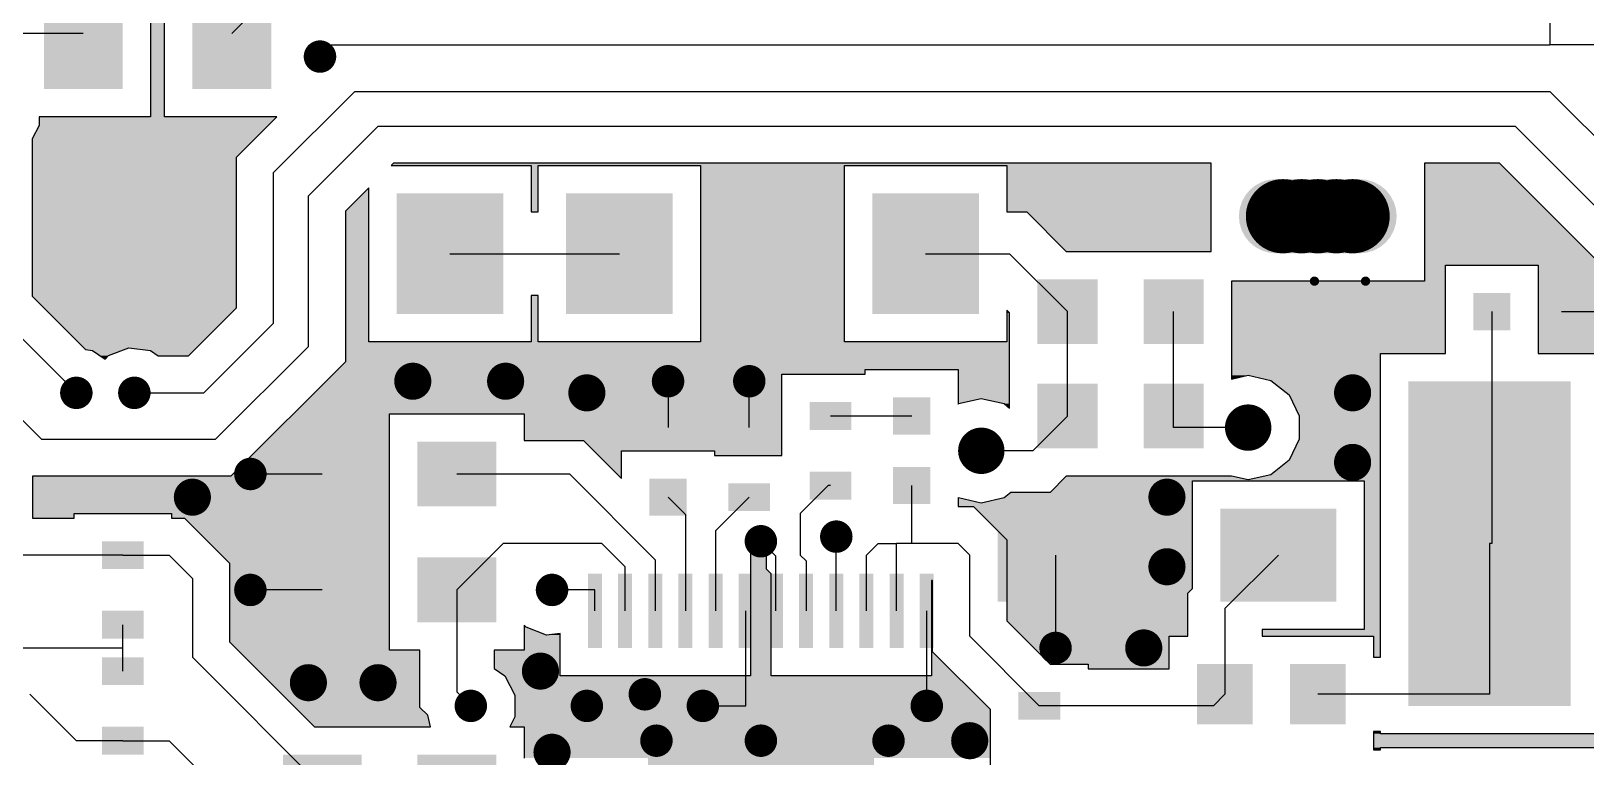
# Model space of a CAD drawing. Extents: x 295 to 953, y 10 to 290.
# Drawn here: x 676.3 to 731.6, y 130.6 to 156.4 of the extents above; entities that cross this region are included whole.
import ezdxf

# ---------------------------------------------------------------- set-up
doc = ezdxf.new("R2010")
doc.units = 0
doc.header["$LTSCALE"] = 5
doc.header["$MEASUREMENT"] = 0
doc.layers.get('0').update_dxf_attribs({"linetype": 'CONTINUOUS', "lineweight": 25})
doc.layers.add('16_COMP_GBR', color=1, linetype='CONTINUOUS')

msp = doc.modelspace()

# ---------------------------------------------------------------- linework, layer by layer
for points, const_width in [([(686.276, 155.538, 1), (686.854, 155.538, 1)], 0.577), ([(720.143, 149.858, 1), (721.463, 149.858, 1)], 1.32), ([(720.803, 149.858, 1), (722.123, 149.858, 1)], 1.32), ([(721.38, 149.858, 1), (722.7, 149.858, 1)], 1.32), ([(722.04, 149.858, 1), (723.36, 149.858, 1)], 1.32), ([(722.618, 149.858, 1), (723.938, 149.858, 1)], 1.32), ([(721.84, 147.548, 1), (722.005, 147.548, 1)], 0.165), ([(723.655, 147.548, 1), (723.82, 147.548, 1)], 0.165), ([(689.535, 143.988, 1), (690.195, 143.988, 1)], 0.66), ([(692.835, 143.988, 1), (693.495, 143.988, 1)], 0.66), ([(698.651, 143.988, 1), (699.229, 143.988, 1)], 0.577), ([(701.539, 143.988, 1), (702.116, 143.988, 1)], 0.577), ([(677.614, 143.575, 1), (678.191, 143.575, 1)], 0.577), ([(679.676, 143.575, 1), (680.254, 143.575, 1)], 0.577), ([(695.723, 143.575, 1), (696.383, 143.575, 1)], 0.66), ([(722.948, 143.575, 1), (723.608, 143.575, 1)], 0.66), ([(719.153, 142.338, 1), (719.978, 142.338, 1)], 0.825), ([(709.665, 141.513, 1), (710.49, 141.513, 1)], 0.825), ([(722.948, 141.1, 1), (723.608, 141.1, 1)], 0.66), ([(683.801, 140.688, 1), (684.379, 140.688, 1)], 0.577), ([(681.698, 139.863, 1), (682.358, 139.863, 1)], 0.66), ([(716.348, 139.863, 1), (717.008, 139.863, 1)], 0.66), ([(701.951, 138.295, 1), (702.529, 138.295, 1)], 0.577), ([(704.633, 138.46, 1), (705.21, 138.46, 1)], 0.577), ([(716.348, 137.388, 1), (717.008, 137.388, 1)], 0.66), ([(683.801, 136.563, 1), (684.379, 136.563, 1)], 0.577), ([(694.526, 136.563, 1), (695.104, 136.563, 1)], 0.577), ([(712.429, 134.5, 1), (713.006, 134.5, 1)], 0.577), ([(715.523, 134.5, 1), (716.183, 134.5, 1)], 0.66), ([(694.073, 133.675, 1), (694.733, 133.675, 1)], 0.66), ([(685.823, 133.263, 1), (686.483, 133.263, 1)], 0.66), ([(688.298, 133.263, 1), (688.958, 133.263, 1)], 0.66), ([(697.826, 132.85, 1), (698.404, 132.85, 1)], 0.577), ([(691.639, 132.438, 1), (692.216, 132.438, 1)], 0.577), ([(695.764, 132.438, 1), (696.341, 132.438, 1)], 0.577), ([(699.889, 132.438, 1), (700.466, 132.438, 1)], 0.577), ([(707.85, 132.438, 1), (708.428, 132.438, 1)], 0.577), ([(698.239, 131.2, 1), (698.816, 131.2, 1)], 0.577), ([(701.951, 131.2, 1), (702.529, 131.2, 1)], 0.577), ([(706.489, 131.2, 1), (707.066, 131.2, 1)], 0.577), ([(709.335, 131.2, 1), (709.995, 131.2, 1)], 0.66), ([(694.485, 130.788, 1), (695.145, 130.788, 1)], 0.66)]:
    msp.add_lwpolyline(points, format="xyb", close=True, dxfattribs=dict(const_width=const_width))
for points in [[(679.553, 158.343), (679.553, 154.383), (676.748, 158.343), (676.748, 154.383)], [(684.833, 158.343), (684.833, 154.383), (682.028, 158.343), (682.028, 154.383)], [(682.193, 150.67), (682.193, 146.38), (678.398, 150.67), (678.398, 146.38)], [(693.083, 150.67), (693.083, 146.38), (689.288, 150.67), (689.288, 146.38)], [(699.105, 150.67), (699.105, 146.38), (695.31, 150.67), (695.31, 146.38)], [(709.995, 150.67), (709.995, 146.38), (706.2, 150.67), (706.2, 146.38)], [(714.21, 147.615), (714.21, 145.31), (712.073, 147.615), (712.073, 145.31)], [(717.982, 147.615), (717.982, 145.31), (715.845, 147.615), (715.845, 145.31)], [(728.888, 147.123), (728.888, 145.803), (727.568, 147.123), (727.568, 145.803)], [(731.363, 147.123), (731.363, 145.803), (730.043, 147.123), (730.043, 145.803)], [(714.21, 143.903), (714.21, 141.597), (712.073, 143.903), (712.073, 141.597)], [(717.982, 143.903), (717.982, 141.597), (715.845, 143.903), (715.845, 141.597)], [(731.033, 143.988), (731.033, 132.438), (725.258, 143.988), (725.258, 132.438)], [(705.458, 143.245), (705.458, 142.255), (703.973, 143.245), (703.973, 142.255)], [(708.263, 143.41), (708.263, 142.09), (706.943, 143.41), (706.943, 142.09)], [(699.6, 142.998), (699.6, 141.678), (698.28, 142.998), (698.28, 141.678)], [(702.57, 142.833), (702.57, 141.843), (701.085, 142.833), (701.085, 141.843)], [(688.05, 141.843), (688.05, 139.533), (685.245, 141.843), (685.245, 139.533)], [(692.835, 141.843), (692.835, 139.533), (690.03, 141.843), (690.03, 139.533)], [(699.6, 140.523), (699.6, 139.203), (698.28, 140.523), (698.28, 139.203)], [(705.458, 140.77), (705.458, 139.78), (703.973, 140.77), (703.973, 139.78)], [(708.263, 140.935), (708.263, 139.615), (706.943, 140.935), (706.943, 139.615)], [(702.57, 140.358), (702.57, 139.368), (701.085, 140.358), (701.085, 139.368)], [(714.78, 139.45), (714.78, 136.15), (710.655, 139.45), (710.655, 136.15)], [(722.7, 139.45), (722.7, 136.15), (718.575, 139.45), (718.575, 136.15)], [(680.295, 138.295), (680.295, 137.305), (678.81, 138.295), (678.81, 137.305)], [(688.05, 137.718), (688.05, 135.408), (685.245, 137.718), (685.245, 135.408)], [(692.835, 137.718), (692.835, 135.408), (690.03, 137.718), (690.03, 135.408)], [(696.589, 137.14), (696.589, 134.5), (696.094, 137.14), (696.094, 134.5)], [(697.661, 137.14), (697.661, 134.5), (697.166, 137.14), (697.166, 134.5)], [(698.734, 137.14), (698.734, 134.5), (698.239, 137.14), (698.239, 134.5)], [(699.806, 137.14), (699.806, 134.5), (699.311, 137.14), (699.311, 134.5)], [(700.879, 137.14), (700.879, 134.5), (700.384, 137.14), (700.384, 134.5)], [(701.951, 137.14), (701.951, 134.5), (701.456, 137.14), (701.456, 134.5)], [(703.024, 137.14), (703.024, 134.5), (702.529, 137.14), (702.529, 134.5)], [(704.096, 137.14), (704.096, 134.5), (703.601, 137.14), (703.601, 134.5)], [(705.169, 137.14), (705.169, 134.5), (704.674, 137.14), (704.674, 134.5)], [(706.241, 137.14), (706.241, 134.5), (705.746, 137.14), (705.746, 134.5)], [(707.314, 137.14), (707.314, 134.5), (706.819, 137.14), (706.819, 134.5)], [(708.386, 137.14), (708.386, 134.5), (707.891, 137.14), (707.891, 134.5)], [(680.295, 135.82), (680.295, 134.83), (678.81, 135.82), (678.81, 134.83)], [(680.295, 134.17), (680.295, 133.18), (678.81, 134.17), (678.81, 133.18)], [(719.73, 133.923), (719.73, 131.778), (717.75, 133.923), (717.75, 131.778)], [(723.03, 133.923), (723.03, 131.778), (721.05, 133.923), (721.05, 131.778)], [(706.258, 133.18), (706.258, 129.22), (698.222, 133.18), (698.222, 129.22)], [(712.883, 132.933), (712.883, 131.943), (711.398, 132.933), (711.398, 131.943)], [(680.295, 131.695), (680.295, 130.705), (678.81, 131.695), (678.81, 130.705)], [(688.05, 130.705), (688.05, 128.395), (685.245, 130.705), (685.245, 128.395)], [(692.835, 130.705), (692.835, 128.395), (690.03, 130.705), (690.03, 128.395)]]:
    msp.add_solid(points)
at = {"layer": '16_COMP_GBR', "color": 7}
for p, q in [((730.29, 178.225), (730.29, 155.95)), ((680.543, 159.333), (680.543, 153.393)), ((681.038, 153.393), (681.038, 159.333)), ((683.43, 156.363), (684.503, 157.435)), ((678.15, 156.363), (675.428, 156.363)), ((686.565, 155.538), (686.978, 155.95)), ((686.978, 155.95), (730.29, 155.95)), ((732.353, 155.95), (730.29, 155.95)), ((687.803, 154.3), (684.915, 151.413)), ((687.803, 154.3), (730.29, 154.3)), ((734.415, 150.175), (730.29, 154.3)), ((676.583, 153.393), (676.583, 153.089)), ((680.543, 153.393), (676.583, 153.393)), ((685.029, 153.393), (681.038, 153.393)), ((683.595, 151.959), (685.029, 153.393)), ((676.583, 153.089), (676.335, 152.617)), ((676.335, 152.617), (676.335, 147.009)), ((688.628, 153.063), (686.153, 150.588)), ((688.628, 153.063), (729.053, 153.063)), ((733.178, 148.938), (729.053, 153.063)), ((683.595, 146.596), (683.595, 151.959)), ((689.174, 151.742), (689.093, 151.66)), ((689.093, 151.66), (694.073, 151.66)), ((718.245, 151.742), (689.174, 151.742)), ((694.073, 151.66), (694.073, 150.01)), ((694.32, 151.66), (700.095, 151.66)), ((694.32, 150.01), (694.32, 151.66)), ((700.095, 151.66), (700.095, 145.39)), ((705.21, 151.66), (710.985, 151.66)), ((705.21, 145.39), (705.21, 151.66)), ((710.985, 151.66), (710.985, 150.01)), ((718.245, 148.606), (718.245, 151.742)), ((725.835, 151.742), (725.835, 147.548)), ((728.506, 151.742), (725.835, 151.742)), ((732.631, 147.618), (728.506, 151.742)), ((684.915, 146.05), (684.915, 151.413)), ((686.153, 145.225), (686.153, 150.588)), ((688.298, 150.866), (687.473, 150.041)), ((688.298, 145.39), (688.298, 150.866)), ((687.473, 150.041), (687.473, 144.679)), ((694.073, 150.01), (694.32, 150.01)), ((710.985, 150.01), (711.695, 150.01)), ((711.695, 150.01), (713.099, 148.606)), ((691.185, 148.525), (697.208, 148.525)), ((708.098, 148.525), (711.079, 148.525)), ((713.142, 146.463), (711.079, 148.525)), ((713.099, 148.606), (718.245, 148.606)), ((726.578, 148.113), (729.878, 148.113)), ((726.578, 144.978), (726.578, 148.113)), ((729.878, 148.113), (729.878, 144.978)), ((718.973, 147.548), (718.973, 144.063)), ((720.342, 147.548), (718.973, 147.548)), ((720.344, 147.548), (720.342, 147.548)), ((721.923, 147.548), (720.344, 147.548)), ((722.24, 147.548), (721.923, 147.548)), ((722.241, 147.548), (722.24, 147.548)), ((723.738, 147.548), (722.241, 147.548)), ((725.835, 147.548), (723.738, 147.548)), ((676.335, 147.009), (678.231, 145.114)), ((681.894, 144.895), (683.595, 146.596)), ((694.073, 147.04), (694.073, 145.39)), ((694.32, 147.04), (694.073, 147.04)), ((694.32, 145.39), (694.32, 147.04)), ((710.985, 146.519), (710.985, 145.39)), ((711.082, 146.421), (710.985, 146.519)), ((677.903, 143.575), (675.015, 146.463)), ((684.915, 146.05), (682.44, 143.575)), ((711.082, 143.032), (711.082, 146.421)), ((713.142, 142.75), (713.142, 146.463)), ((716.914, 142.75), (716.914, 146.463)), ((728.228, 146.463), (728.228, 138.213)), ((730.703, 146.463), (732.765, 146.463)), ((694.073, 145.39), (688.298, 145.39)), ((700.095, 145.39), (694.32, 145.39)), ((710.985, 145.39), (705.21, 145.39)), ((678.231, 145.114), (678.475, 145.085)), ((678.475, 145.085), (678.931, 144.771)), ((678.931, 144.771), (679.048, 144.903)), ((679.048, 144.903), (679.77, 145.179)), ((679.77, 145.179), (680.538, 145.085)), ((680.538, 145.085), (680.813, 144.895)), ((680.813, 144.895), (681.894, 144.895)), ((686.153, 145.225), (682.853, 141.925)), ((724.268, 144.978), (726.578, 144.978)), ((724.268, 134.17), (724.268, 144.978)), ((729.878, 144.978), (732.023, 144.978)), ((687.473, 144.679), (683.399, 140.605)), ((705.953, 144.4), (709.253, 144.4)), ((705.953, 144.235), (705.953, 144.4)), ((709.253, 144.4), (709.253, 143.176)), ((698.94, 143.988), (698.94, 142.338)), ((701.828, 142.338), (701.828, 143.988)), ((702.983, 144.235), (705.953, 144.235)), ((702.983, 141.348), (702.983, 144.235)), ((718.973, 144.063), (719.565, 144.199)), ((719.565, 144.199), (720.374, 144.016)), ((720.374, 144.016), (721.02, 143.499)), ((679.965, 143.575), (682.44, 143.575)), ((709.253, 143.176), (709.269, 143.191)), ((709.269, 143.191), (710.078, 143.374)), ((710.078, 143.374), (710.886, 143.191)), ((710.886, 143.191), (711.082, 143.032)), ((721.02, 143.499), (721.38, 142.752)), ((676.665, 141.925), (675.428, 143.163)), ((689.04, 142.833), (693.825, 142.833)), ((689.04, 134.418), (689.04, 142.833)), ((693.825, 142.833), (693.825, 141.884)), ((707.603, 142.75), (704.715, 142.75)), ((713.142, 142.75), (711.904, 141.513)), ((716.914, 142.338), (716.914, 142.75)), ((721.38, 142.752), (721.38, 141.923)), ((719.565, 142.338), (716.914, 142.338)), ((676.665, 141.925), (682.853, 141.925)), ((693.825, 141.884), (695.929, 141.884)), ((695.929, 141.884), (697.29, 140.523)), ((721.38, 141.923), (721.02, 141.176)), ((697.29, 141.513), (700.59, 141.513)), ((697.29, 140.523), (697.29, 141.513)), ((700.59, 141.513), (700.59, 141.348)), ((700.59, 141.348), (702.983, 141.348)), ((711.904, 141.513), (710.078, 141.513)), ((721.02, 141.176), (720.374, 140.659)), ((676.343, 140.605), (676.343, 139.12)), ((683.399, 140.605), (676.343, 140.605)), ((684.09, 140.688), (686.648, 140.688)), ((691.433, 140.688), (695.434, 140.688)), ((698.486, 137.635), (695.434, 140.688)), ((713.099, 140.608), (712.52, 140.028)), ((718.973, 140.608), (713.099, 140.608)), ((717.585, 140.44), (723.69, 140.44)), ((717.585, 136.615), (717.585, 140.44)), ((718.973, 140.612), (718.973, 140.608)), ((719.565, 140.476), (718.973, 140.612)), ((720.374, 140.659), (719.565, 140.476)), ((723.69, 140.44), (723.69, 135.16)), ((698.94, 139.863), (699.559, 139.244)), ((701.828, 139.863), (700.631, 138.666)), ((703.643, 139.285), (704.633, 140.275)), ((704.715, 140.275), (704.633, 140.275)), ((707.603, 138.213), (707.603, 140.275)), ((711.127, 140.028), (710.886, 139.834)), ((712.52, 140.028), (711.127, 140.028)), ((709.253, 139.849), (709.253, 139.533)), ((709.269, 139.834), (709.253, 139.849)), ((709.253, 139.533), (709.799, 139.533)), ((710.078, 139.651), (709.269, 139.834)), ((709.799, 139.533), (710.985, 138.346)), ((710.886, 139.834), (710.078, 139.651)), ((676.343, 139.12), (677.82, 139.12)), ((677.82, 139.285), (681.285, 139.285)), ((677.82, 139.12), (677.82, 139.285)), ((681.285, 139.285), (681.285, 139.12)), ((681.285, 139.12), (681.749, 139.12)), ((681.749, 139.12), (683.348, 137.521)), ((699.559, 139.244), (699.559, 135.82)), ((703.643, 139.285), (703.643, 137.8)), ((691.433, 136.563), (693.083, 138.213)), ((696.589, 138.213), (693.083, 138.213)), ((696.589, 138.213), (697.414, 137.388)), ((700.631, 138.666), (700.631, 135.82)), ((702.034, 138.378), (701.828, 138.171)), ((702.446, 138.378), (702.034, 138.378)), ((702.24, 138.295), (702.776, 137.759)), ((702.446, 137.305), (702.446, 138.378)), ((704.921, 135.82), (704.921, 138.46)), ((706.406, 138.213), (705.994, 137.8)), ((706.406, 138.213), (707.066, 138.213)), ((707.603, 138.213), (707.066, 138.213)), ((707.066, 135.82), (707.066, 138.213)), ((709.253, 138.213), (707.603, 138.213)), ((709.253, 138.213), (709.665, 137.8)), ((710.985, 138.346), (710.985, 135.459)), ((728.228, 138.213), (728.145, 138.213)), ((728.145, 138.213), (728.145, 132.85)), ((679.553, 137.8), (674.858, 137.8)), ((679.553, 137.8), (681.203, 137.8)), ((682.028, 136.975), (681.203, 137.8)), ((701.828, 138.171), (701.828, 138.13)), ((701.828, 138.13), (701.869, 138.13)), ((701.869, 138.13), (701.869, 133.51)), ((702.776, 135.82), (702.776, 137.759)), ((703.849, 137.594), (703.643, 137.8)), ((705.994, 135.82), (705.994, 137.8)), ((709.665, 134.913), (709.665, 137.8)), ((712.718, 137.8), (712.718, 134.5)), ((720.638, 137.8), (718.74, 135.903)), ((683.348, 137.521), (683.348, 134.716)), ((697.414, 135.82), (697.414, 137.388)), ((698.486, 137.635), (698.486, 135.82)), ((702.611, 137.14), (702.446, 137.305)), ((702.611, 133.51), (702.611, 137.14)), ((703.849, 137.594), (703.849, 135.82)), ((682.028, 136.975), (682.028, 134.17)), ((686.648, 136.563), (684.09, 136.563)), ((691.433, 136.563), (691.433, 132.933)), ((696.341, 136.563), (694.815, 136.563)), ((696.341, 135.82), (696.341, 136.563)), ((708.304, 136.893), (708.304, 133.51)), ((708.345, 136.893), (708.304, 136.893)), ((708.345, 134.366), (708.345, 136.893)), ((717.42, 136.449), (717.585, 136.615)), ((717.42, 134.913), (717.42, 136.449)), ((701.704, 132.438), (701.704, 135.82)), ((708.139, 132.438), (708.139, 135.82)), ((710.985, 135.459), (712.523, 133.923)), ((718.74, 135.903), (718.74, 132.85)), ((679.553, 134.5), (679.553, 135.325)), ((693.825, 135.315), (693.825, 134.418)), ((693.898, 135.234), (693.825, 135.315)), ((694.62, 134.96), (693.898, 135.234)), ((695.104, 135.018), (694.62, 134.96)), ((695.104, 133.51), (695.104, 135.018)), ((712.14, 132.438), (709.665, 134.913)), ((716.76, 134.913), (717.42, 134.913)), ((716.76, 133.758), (716.76, 134.913)), ((720.06, 135.16), (720.06, 134.913)), ((723.69, 135.16), (720.06, 135.16)), ((720.06, 134.913), (724.02, 134.913)), ((724.02, 134.913), (724.02, 134.17)), ((672.54, 134.5), (679.553, 134.5)), ((679.553, 133.675), (679.553, 134.5)), ((683.348, 134.716), (686.37, 131.695)), ((690.113, 134.418), (689.04, 134.418)), ((690.113, 132.386), (690.113, 134.418)), ((692.753, 134.418), (692.753, 133.772)), ((693.825, 134.418), (692.753, 134.418)), ((710.408, 132.304), (708.345, 134.366)), ((686.648, 129.55), (682.028, 134.17)), ((712.523, 133.923), (713.873, 133.923)), ((713.873, 133.923), (713.873, 133.758)), ((724.02, 134.17), (724.268, 134.17)), ((692.753, 133.772), (693.137, 133.508)), ((693.137, 133.508), (693.495, 132.824)), ((701.869, 133.51), (695.104, 133.51)), ((708.304, 133.51), (702.611, 133.51)), ((713.873, 133.758), (716.76, 133.758)), ((676.253, 132.85), (677.903, 131.2)), ((691.928, 132.438), (691.433, 132.933)), ((693.495, 132.824), (693.495, 132.051)), ((718.74, 132.85), (718.328, 132.438)), ((728.145, 132.85), (722.04, 132.85)), ((690.395, 132.103), (690.113, 132.386)), ((700.178, 132.438), (701.704, 132.438)), ((710.408, 130.098), (710.408, 132.304)), ((718.328, 132.438), (712.14, 132.438)), ((686.37, 131.695), (690.495, 131.695)), ((690.495, 131.695), (690.395, 132.103)), ((693.495, 132.051), (693.309, 131.695)), ((693.309, 131.695), (693.825, 131.695)), ((693.825, 131.695), (693.825, 130.581)), ((679.553, 131.2), (677.903, 131.2)), ((679.553, 131.2), (681.203, 131.2)), ((683.678, 128.725), (681.203, 131.2)), ((724.02, 131.53), (724.02, 130.87)), ((724.268, 131.53), (724.02, 131.53)), ((724.268, 131.448), (724.268, 131.53)), ((732.023, 131.448), (724.268, 131.448)), ((724.02, 130.87), (724.268, 130.87)), ((724.268, 130.953), (732.023, 130.953)), ((724.268, 130.87), (724.268, 130.953))]:
    msp.add_line(p, q, dxfattribs=at)
for points in [[(680.543, 153.393), (680.543, 159.332), (681.038, 153.393), (681.038, 159.332)], [(676.583, 153.392), (676.583, 153.393), (685.029, 153.392), (681.038, 153.393)], [(676.583, 153.089), (676.583, 153.392), (684.725, 153.089), (685.029, 153.392)], [(676.335, 152.617), (676.583, 153.089), (684.253, 152.617), (684.725, 153.089)], [(676.335, 151.959), (676.335, 152.617), (683.595, 151.959), (684.253, 152.617)], [(676.335, 147.009), (676.335, 151.959), (683.595, 147.009), (683.595, 151.959)], [(689.093, 151.66), (689.174, 151.742), (718.245, 151.66), (718.245, 151.742)], [(689.174, 151.742), (689.174, 151.742), (718.245, 151.742), (689.174, 151.742)], [(694.073, 150.01), (694.073, 151.66), (694.32, 150.01), (694.32, 151.66)], [(694.073, 151.66), (694.073, 151.66), (694.32, 151.66), (700.095, 151.66)], [(700.095, 145.39), (700.095, 151.66), (705.21, 145.39), (705.21, 151.66)], [(700.095, 151.66), (700.095, 151.66), (705.21, 151.66), (710.985, 151.66)], [(710.985, 150.01), (710.985, 151.66), (718.245, 150.01), (718.245, 151.66)], [(725.835, 151.742), (725.835, 151.742), (728.506, 151.742), (725.835, 151.742)], [(725.835, 148.113), (725.835, 151.742), (732.136, 148.113), (728.506, 151.742)], [(719.621, 150.792), (719.822, 150.955), (724.459, 150.792), (724.258, 150.955)], [(719.822, 150.955), (720.05, 151.078), (724.258, 150.955), (724.03, 151.078)], [(720.05, 151.078), (720.298, 151.153), (724.03, 151.078), (723.782, 151.153)], [(720.298, 151.153), (720.555, 151.178), (723.782, 151.153), (723.525, 151.178)], [(687.473, 150.041), (688.298, 150.866), (688.298, 150.041), (688.298, 150.866)], [(719.26, 150.116), (719.336, 150.363), (724.82, 150.116), (724.744, 150.363)], [(719.336, 150.363), (719.458, 150.591), (724.744, 150.363), (724.622, 150.591)], [(719.458, 150.591), (719.621, 150.792), (724.622, 150.591), (724.459, 150.792)], [(687.473, 145.39), (687.473, 150.041), (688.298, 145.39), (688.298, 150.041)], [(713.099, 148.606), (711.695, 150.01), (718.245, 148.606), (718.245, 150.01)], [(719.235, 149.858), (719.26, 150.116), (724.845, 149.858), (724.82, 150.116)], [(719.26, 149.601), (719.235, 149.858), (724.82, 149.601), (724.845, 149.858)], [(719.336, 149.353), (719.26, 149.601), (724.744, 149.353), (724.82, 149.601)], [(719.458, 149.126), (719.336, 149.353), (724.622, 149.126), (724.744, 149.353)], [(719.621, 148.924), (719.458, 149.126), (724.459, 148.924), (724.622, 149.126)], [(719.822, 148.761), (719.621, 148.924), (724.258, 148.761), (724.459, 148.924)], [(720.05, 148.639), (719.822, 148.761), (724.03, 148.639), (724.258, 148.761)], [(720.298, 148.563), (720.05, 148.639), (723.782, 148.563), (724.03, 148.639)], [(720.555, 148.538), (720.298, 148.563), (723.525, 148.538), (723.782, 148.563)], [(725.835, 148.112), (725.835, 148.113), (726.578, 148.112), (729.878, 148.113)], [(725.835, 147.548), (725.835, 148.112), (726.578, 147.548), (726.578, 148.112)], [(729.878, 147.618), (729.878, 148.113), (732.631, 147.618), (732.136, 148.113)], [(729.878, 147.617), (729.878, 147.618), (735.653, 147.617), (732.631, 147.618)], [(729.878, 144.978), (729.878, 147.617), (735.653, 144.978), (735.653, 147.617)], [(718.973, 144.978), (718.973, 147.548), (726.578, 144.978), (726.578, 147.548)], [(676.748, 146.596), (676.335, 147.009), (683.595, 146.596), (683.595, 147.009)], [(678.167, 145.179), (676.748, 146.596), (682.178, 145.179), (683.595, 146.596)], [(694.073, 145.39), (694.073, 147.04), (694.32, 145.39), (694.32, 147.04)], [(694.073, 147.04), (694.073, 147.04), (694.32, 147.04), (694.073, 147.04)], [(710.985, 146.421), (710.985, 146.519), (711.082, 146.421), (710.985, 146.519)], [(710.985, 145.39), (710.985, 146.421), (711.082, 145.39), (711.082, 146.421)], [(687.473, 144.679), (687.473, 145.39), (711.082, 144.679), (711.082, 145.39)], [(678.231, 145.114), (678.167, 145.179), (679.602, 145.114), (679.77, 145.179)], [(678.475, 145.085), (678.231, 145.114), (679.524, 145.085), (679.602, 145.114)], [(678.739, 144.903), (678.475, 145.085), (679.048, 144.903), (679.524, 145.085)], [(678.93, 144.771), (678.739, 144.903), (678.93, 144.771), (679.048, 144.903)], [(680.538, 145.085), (679.77, 145.179), (682.084, 145.085), (682.178, 145.179)], [(680.813, 144.895), (680.538, 145.085), (681.894, 144.895), (682.084, 145.085)], [(718.973, 144.977), (718.973, 144.978), (724.268, 144.977), (726.578, 144.978)], [(718.973, 144.199), (718.973, 144.977), (724.268, 144.199), (724.268, 144.977)], [(687.029, 144.235), (687.194, 144.4), (705.953, 144.235), (705.953, 144.4)], [(687.194, 144.4), (687.473, 144.679), (711.082, 144.4), (711.082, 144.679)], [(687.194, 144.4), (687.194, 144.4), (705.953, 144.4), (709.253, 144.4)], [(709.253, 143.374), (709.253, 144.4), (711.082, 143.374), (711.082, 144.4)], [(685.626, 142.833), (687.029, 144.235), (702.983, 142.833), (702.983, 144.235)], [(687.029, 144.235), (687.029, 144.235), (702.983, 144.235), (705.953, 144.235)], [(718.973, 144.063), (718.973, 144.199), (718.973, 144.063), (719.565, 144.199)], [(720.374, 144.016), (719.565, 144.199), (724.268, 144.016), (724.268, 144.199)], [(721.02, 143.499), (720.374, 144.016), (724.268, 143.499), (724.268, 144.016)], [(709.253, 143.191), (709.253, 143.374), (709.269, 143.191), (710.078, 143.374)], [(709.253, 143.176), (709.253, 143.191), (709.253, 143.176), (709.269, 143.191)], [(710.886, 143.191), (710.078, 143.374), (711.082, 143.191), (711.082, 143.374)], [(711.082, 143.032), (710.886, 143.191), (711.082, 143.032), (711.082, 143.191)], [(721.38, 142.752), (721.02, 143.499), (724.268, 142.752), (724.268, 143.499)], [(683.399, 140.605), (685.626, 142.832), (689.04, 140.605), (689.04, 142.832)], [(685.626, 142.832), (685.626, 142.833), (689.04, 142.832), (693.825, 142.833)], [(693.825, 141.884), (693.825, 142.833), (702.983, 141.884), (702.983, 142.833)], [(721.38, 141.923), (721.38, 142.752), (724.268, 141.923), (724.268, 142.752)], [(696.3, 141.513), (695.929, 141.884), (702.983, 141.513), (702.983, 141.884)], [(721.02, 141.176), (721.38, 141.923), (724.268, 141.176), (724.268, 141.923)], [(696.3, 141.512), (696.3, 141.513), (697.29, 141.512), (700.59, 141.513)], [(697.29, 140.523), (696.3, 141.512), (697.29, 140.523), (697.29, 141.512)], [(700.59, 141.348), (700.59, 141.513), (702.983, 141.348), (702.983, 141.513)], [(720.374, 140.659), (721.02, 141.176), (724.268, 140.659), (724.268, 141.176)], [(676.343, 139.285), (676.343, 140.605), (689.04, 139.285), (689.04, 140.605)], [(712.52, 140.028), (712.931, 140.44), (717.585, 140.028), (717.585, 140.44)], [(712.931, 140.44), (712.967, 140.476), (724.268, 140.44), (724.268, 140.476)], [(712.931, 140.44), (712.931, 140.44), (717.585, 140.44), (723.69, 140.44)], [(712.967, 140.476), (713.099, 140.608), (719.565, 140.476), (718.987, 140.608)], [(718.973, 140.608), (718.973, 140.612), (718.987, 140.608), (718.973, 140.612)], [(719.565, 140.476), (720.374, 140.659), (724.268, 140.476), (724.268, 140.659)], [(723.69, 135.16), (723.69, 140.44), (724.268, 135.16), (724.268, 140.44)], [(710.886, 139.834), (711.127, 140.028), (717.585, 139.834), (717.585, 140.028)], [(709.253, 139.834), (709.253, 139.849), (709.269, 139.834), (709.253, 139.849)], [(709.253, 139.651), (709.253, 139.834), (710.078, 139.651), (709.269, 139.834)], [(709.253, 139.533), (709.253, 139.651), (717.585, 139.533), (717.585, 139.651)], [(710.985, 138.346), (709.799, 139.533), (717.585, 138.346), (717.585, 139.533)], [(710.078, 139.651), (710.886, 139.834), (717.585, 139.651), (717.585, 139.834)], [(676.343, 139.12), (676.343, 139.285), (677.82, 139.12), (677.82, 139.285)], [(676.343, 139.285), (676.343, 139.285), (677.82, 139.285), (681.285, 139.285)], [(681.285, 139.12), (681.285, 139.285), (689.04, 139.12), (689.04, 139.285)], [(683.348, 137.521), (681.749, 139.12), (689.04, 137.521), (689.04, 139.12)], [(701.828, 138.171), (702.034, 138.377), (702.446, 138.171), (702.446, 138.377)], [(702.034, 138.377), (702.034, 138.378), (702.446, 138.377), (702.034, 138.378)], [(710.985, 136.615), (710.985, 138.346), (717.585, 136.615), (717.585, 138.346)], [(701.828, 138.13), (701.828, 138.171), (702.446, 138.13), (702.446, 138.171)], [(701.869, 137.305), (701.869, 138.13), (702.446, 137.305), (702.446, 138.13)], [(683.348, 134.716), (683.348, 137.521), (689.04, 134.716), (689.04, 137.521)], [(701.869, 137.14), (701.869, 137.305), (702.611, 137.14), (702.446, 137.305)], [(701.869, 133.51), (701.869, 137.14), (702.611, 133.51), (702.611, 137.14)], [(708.304, 136.892), (708.304, 136.893), (708.345, 136.892), (708.304, 136.893)], [(708.304, 134.366), (708.304, 136.892), (708.345, 134.366), (708.345, 136.892)], [(710.985, 136.449), (710.985, 136.615), (717.42, 136.449), (717.585, 136.615)], [(710.985, 135.459), (710.985, 136.449), (717.42, 135.459), (717.42, 136.449)], [(711.532, 134.913), (710.985, 135.459), (717.42, 134.913), (717.42, 135.459)], [(693.825, 135.234), (693.825, 135.315), (693.898, 135.234), (693.825, 135.315)], [(693.825, 134.96), (693.825, 135.234), (694.62, 134.96), (693.898, 135.234)], [(693.825, 134.418), (693.825, 134.96), (695.104, 134.418), (695.104, 134.96)], [(694.62, 134.96), (695.104, 135.018), (695.104, 134.96), (695.104, 135.018)], [(711.532, 134.912), (711.532, 134.913), (716.76, 134.912), (717.42, 134.913)], [(712.523, 133.923), (711.532, 134.912), (716.76, 133.923), (716.76, 134.912)], [(720.06, 134.913), (720.06, 135.16), (724.268, 134.913), (724.268, 135.16)], [(724.02, 134.17), (724.02, 134.913), (724.268, 134.17), (724.268, 134.913)], [(683.646, 134.418), (683.348, 134.716), (689.04, 134.418), (689.04, 134.716)], [(683.646, 134.417), (683.646, 134.418), (690.113, 134.417), (689.04, 134.418)], [(685.679, 132.386), (683.646, 134.417), (690.113, 132.386), (690.113, 134.417)], [(692.753, 133.772), (692.753, 134.418), (695.104, 133.772), (695.104, 134.418)], [(708.304, 133.51), (708.304, 134.366), (709.201, 133.51), (708.345, 134.366)], [(713.873, 133.758), (713.873, 133.923), (716.76, 133.758), (716.76, 133.923)], [(693.135, 133.51), (692.753, 133.772), (695.104, 133.51), (695.104, 133.772)], [(693.137, 133.508), (693.135, 133.51), (709.203, 133.508), (709.201, 133.51)], [(693.495, 132.824), (693.137, 133.508), (709.888, 132.824), (709.203, 133.508)], [(693.495, 132.304), (693.495, 132.824), (710.408, 132.304), (709.888, 132.824)], [(685.963, 132.103), (685.679, 132.386), (690.395, 132.103), (690.113, 132.386)], [(693.495, 132.051), (693.495, 132.304), (710.408, 132.051), (710.408, 132.304)], [(686.37, 131.695), (685.963, 132.103), (690.495, 131.695), (690.395, 132.103)], [(693.309, 131.695), (693.495, 132.051), (710.408, 131.695), (710.408, 132.051)], [(693.825, 130.581), (693.825, 131.695), (710.408, 130.581), (710.408, 131.695)], [(724.02, 131.448), (724.02, 131.53), (724.268, 131.448), (724.268, 131.53)], [(724.02, 131.53), (724.02, 131.53), (724.268, 131.53), (724.02, 131.53)], [(724.02, 130.953), (724.02, 131.448), (749.595, 130.953), (749.595, 131.448)], [(724.02, 130.952), (724.02, 130.953), (724.268, 130.952), (732.023, 130.953)], [(724.02, 130.87), (724.02, 130.952), (724.268, 130.87), (724.268, 130.952)]]:
    msp.add_solid(points, dxfattribs=at)

doc.saveas('drawing.dxf')
